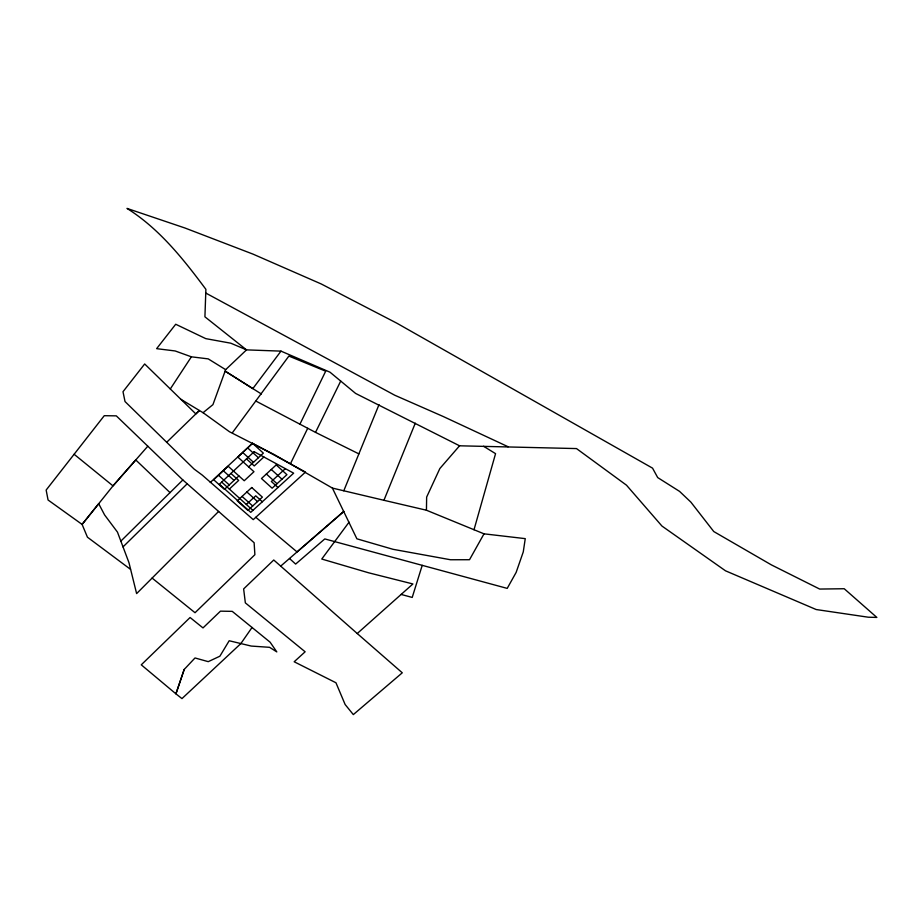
<?xml version="1.0" encoding="UTF-8"?>
<svg xmlns="http://www.w3.org/2000/svg" width="923" height="923" viewBox="0 0 923 923"><rect width="100%" height="100%" fill="white"/><g stroke="black" fill="none" stroke-linecap="round" stroke-linejoin="round"><path stroke-width="1.38" d="M289.499 558.496L295.637 564.08L324.804 538.928L507.212 588.389L516.142 572.41L523.272 551.896L525.256 538.64L484.01 533.829L426.438 510.223L426.645 497.093L439.856 468.526L459.562 445.797L576.494 448.578L626.486 485.186L661.953 526.052L725.501 570.806L816.186 609.538L868.278 617.21L876.85 617.429L844.222 588.736L819.67 589.059L771.363 564.876L713.767 531.544L690.865 502.112L679.559 491.382L657.695 477.572L652.549 468.146L396.959 323.258L321.25 283.972L253.017 254.125L185.015 228.027L126.993 208.402C159.367 228.742 183.354 259.04 205.887 289.337L204.918 316.82L246.522 349.875L280.996 351.132L329.996 372.188L355.609 393.429L459.562 445.797M474.007 529.733L495.559 453.654L483.571 446.271M422.215 565.361L412.212 597.435L401.147 594.435M184.196 669.452L175.924 693.842L141.265 664.825L190.08 617.51L203.002 627.917L220.459 611.153L232.238 611.361L270.104 642.189L276.808 651.903L269.585 647.323L251.229 646.065L229.192 640.747L219.882 656.207L208.24 661.653L195.007 657.961L184.196 669.452L175.924 693.842L181.969 698.596L240.868 643.562L252.037 627.478M225.65 369.661L208.229 358.885L191.384 356.82L175.151 350.959L156.633 348.663L175.716 324.25L205.783 338.637L230.785 343.194L246.522 349.875L225.65 369.661L212.936 404.643L203.06 412.696L180.885 399.301M203.06 412.696L229.492 431.756L274.362 454.658L332.395 488.082L383.933 500.289L415.281 423.184M343.783 490.782L379.007 404.655M299.929 424.188L325.681 371.196L288.876 356.07L232.377 432.749M290.48 463.681L307.717 428.284M358.874 453.874L315.528 432.379L340.714 381.072M484.01 533.829L469.519 559.719L450.528 559.753L393.036 549.312L356.889 538.813L332.395 488.082M170.293 388.975L191.384 356.82M349.056 522.164L321.758 559.038L368.612 572.791L412.916 583.959L357.236 633.513L273.75 560.007L243.637 588.92L245.345 602.869L305.132 651.788L294.172 661.768L335.96 682.766L345.133 704.514L353.324 714.598L402.278 672.798L357.236 633.524M280.996 351.132L252.833 388.606L225.12 371.127L261.359 393.983M147.807 446.213L112.998 485.879L82.101 524.414L87.443 537.198L130.524 569.341M218.613 511.457L136.616 593.593L128.978 562.707L117.463 532.11L104.599 514.93L98.692 503.704L82.101 524.414L48.065 500.001L46.15 490.055L104.264 415.696L116.298 415.858L182.846 479.96L254.125 542.724L254.886 554.7L195.03 612.722L152.11 578.075M120.855 541.12L182.846 479.96M123.024 546.889L187.196 483.79M166.717 442.255L199.391 410.481L195.861 413.919L144.68 363.974L123.001 391.71L125.02 401.54L194.061 469.022L202.252 475.091L253.237 519.626L305.501 472.08L252.544 443.271L210.259 482.498M238.895 475.922L224.427 489.386L213.698 479.752L228.131 466.207L244.226 480.745L253.963 471.711L237.846 457.081L252.544 443.271L263.343 453.135L248.622 466.865M229.366 489.063L238.665 480.421L230.935 473.441M263.863 456.989L254.24 465.942L246.487 458.893M246.326 504.466L255.74 495.824L262.328 501.766M285.345 468.653L271.35 481.494L277.961 487.494M280.696 566.122L343.864 511.377L297.056 551.942L255.809 517.284M383.933 500.289L426.438 510.223M508.111 446.755L443.271 416.527L394.709 395.206L205.76 293.041M256.017 401.136L315.528 432.379M74.117 454.266L112.998 485.879L135.762 459.942L170.028 492.617M218.486 475.253L229.239 484.91M242.057 496.436L252.683 505.989M223.297 470.742L234.05 480.421M246.891 491.982L257.517 501.57M221.682 482.083L252.879 510.407M242.726 452.501L253.513 462.308M266.378 474.007L277.038 483.71M247.629 447.897L258.417 457.727M271.293 469.472L281.965 479.199M254.16 451.716L219.397 484.229L250.744 512.346L293.652 473.164L254.16 451.716M251.737 487.517L237.246 500.877L247.872 510.396L262.374 497.128L251.737 487.517M276.231 464.915L261.474 478.529L272.135 488.198L286.915 474.676L276.231 464.915"/></g></svg>
